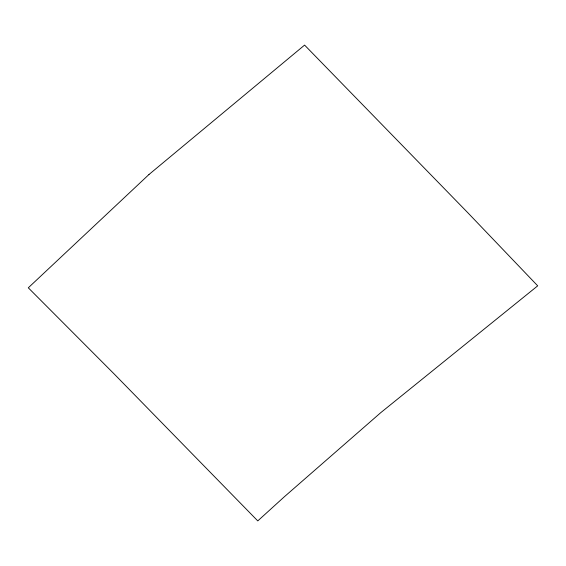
<?xml version="1.0" encoding="UTF-8"?>
<svg xmlns="http://www.w3.org/2000/svg" width="566" height="566" viewBox="0 0 566 566"><rect width="100%" height="100%" fill="white"/><g stroke="black" fill="none" stroke-linecap="round" stroke-linejoin="round"><path stroke-width="0.85" d="M148.964 174.512L28.3 287.804L114.261 374.062L257.771 520.904L284.245 496.856L380.819 412.6L537.7 285.837L467.672 212.583L304.586 45.096L148.964 174.512"/></g></svg>
